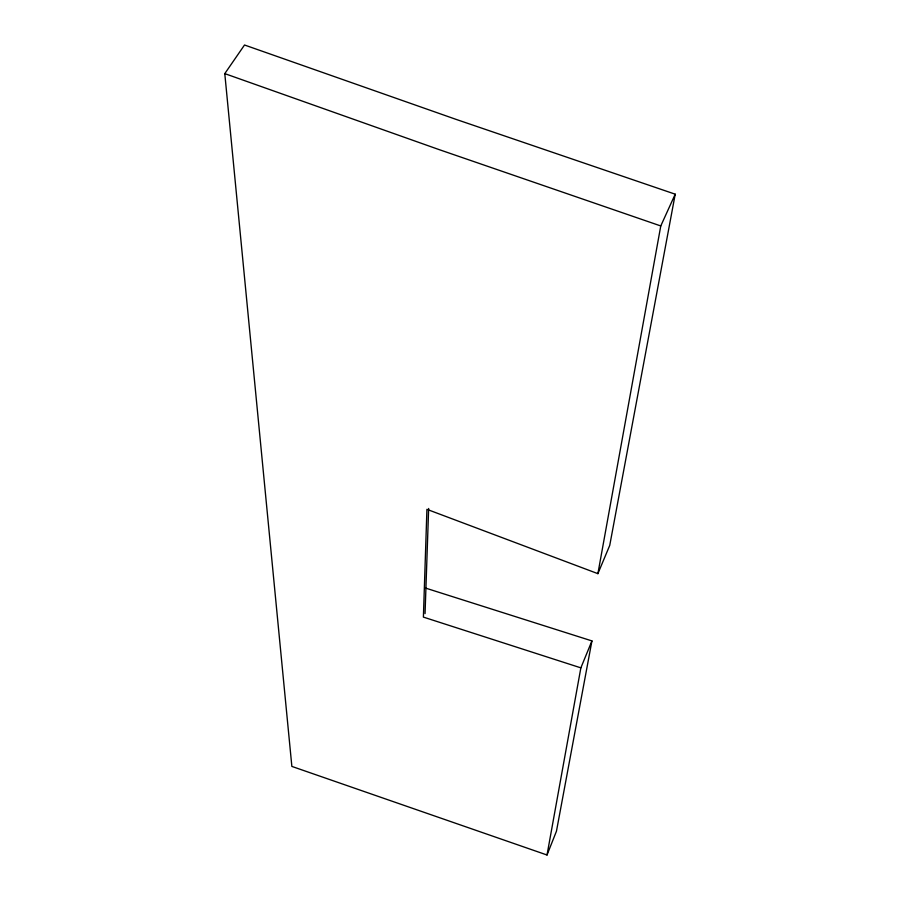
<?xml version="1.0" encoding="UTF-8"?>
<svg xmlns="http://www.w3.org/2000/svg" width="900" height="900" viewBox="0 0 900 900"><rect width="100%" height="100%" fill="white"/><g stroke="black" fill="none" stroke-linecap="round" stroke-linejoin="round"><path stroke-width="1.35" d="M425.048 613.631L428.647 508.478M580.86 667.856L423.394 617.107L426.926 509.332L597.893 573.66L609.739 545.389L675.214 194.186L455.929 119.329L244.519 45L224.786 73.62L291.859 766.418L547.02 855L580.86 667.856L591.93 640.913L425.059 587.925M597.893 573.66L660.769 225.956L675.214 194.186M591.93 640.913L556.459 831.195L547.02 855M660.769 225.956L438.75 149.479L224.786 73.62"/></g></svg>
